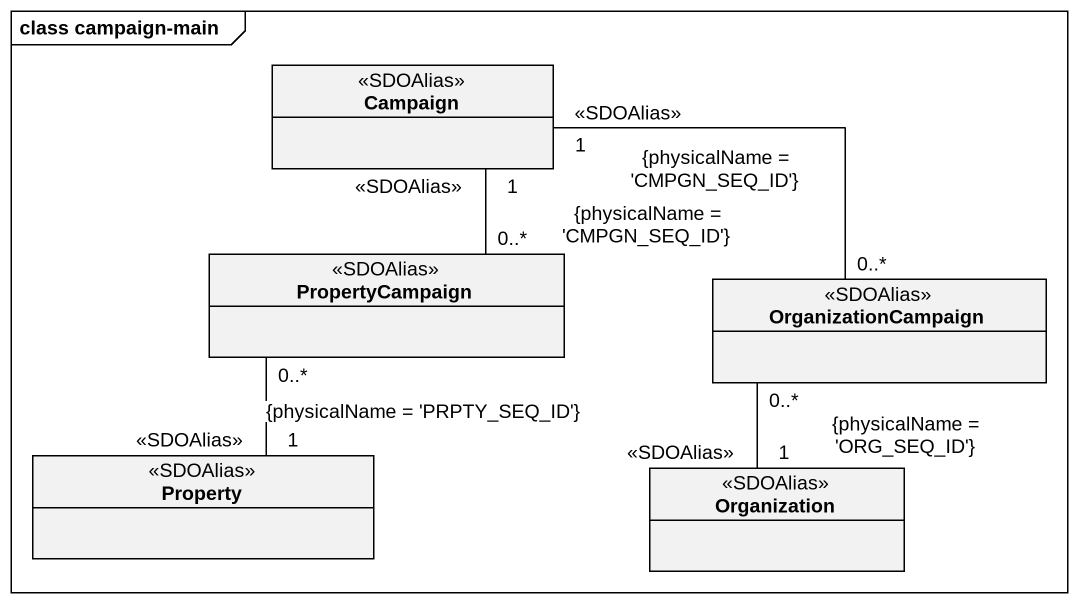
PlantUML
@startuml
mainframe class campaign-main
hide circle
hide empty members
class Campaign <<SDOAlias>>
class PropertyCampaign <<SDOAlias>>
class OrganizationCampaign <<SDOAlias>>
class Property <<SDOAlias>>
class Organization <<SDOAlias>>
PropertyCampaign "0..*" -up- "1\n<<SDOAlias>>\n{physicalName = 'CMPGN_SEQ_ID'}" Campaign
OrganizationCampaign "0..*" -left- "1\n<<SDOAlias>>\n{physicalName = 'CMPGN_SEQ_ID'}" Campaign
Property "1\n<<SDOAlias>>\n{physicalName = 'PRPTY_SEQ_ID'}" -up- "0..*" PropertyCampaign
Organization "1\n<<SDOAlias>>\n{physicalName = 'ORG_SEQ_ID'}" -up- "0..*" OrganizationCampaign
@enduml
